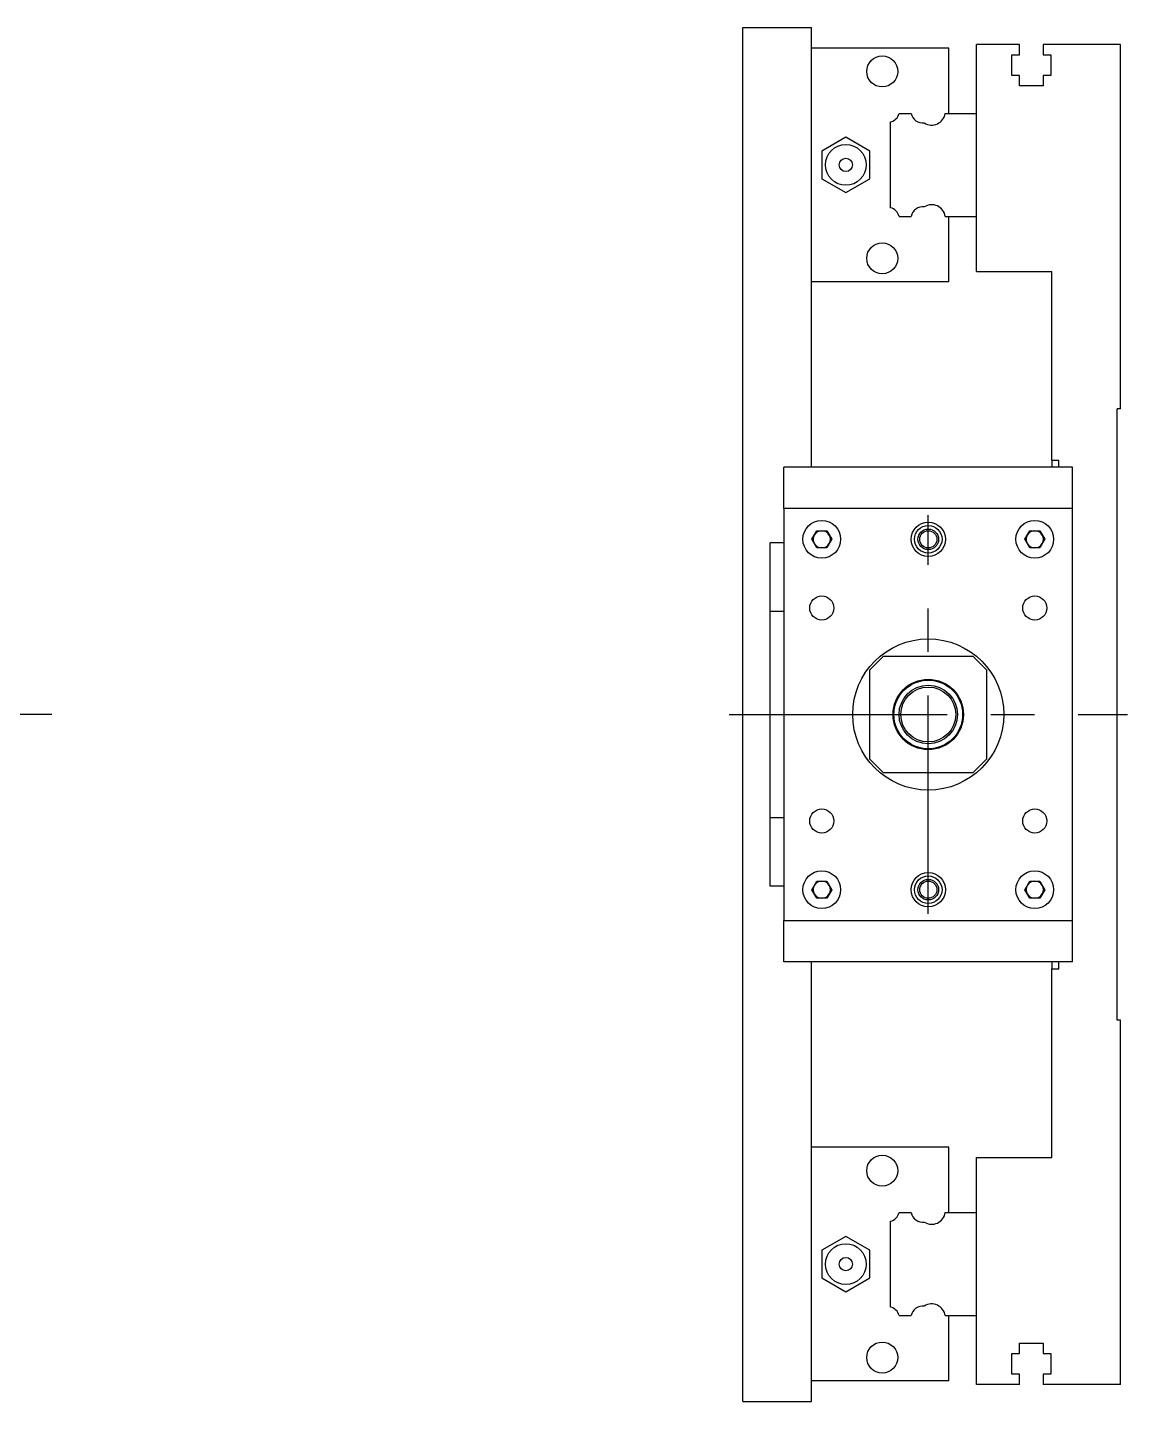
# Model space of a CAD drawing. Extents: x -10 to 960, y -261 to 102.
# Drawn here: x 799.8 to 959.9, y -100 to 100 of the extents above; entities that cross this region are included whole.
import ezdxf

# ---------------------------------------------------------------- set-up
doc = ezdxf.new("R2010")
doc.units = 0
doc.linetypes.add('CENTER', pattern=[50.8, 31.75, -6.35, 6.35, -6.35])
doc.layers.get('0').update_dxf_attribs({"linetype": 'CONTINUOUS'})
doc.layers.add('CENTER', color=1, linetype='CENTER')

msp = doc.modelspace()

# ---------------------------------------------------------------- linework, layer by layer
at = {"color": 7, "linetype": 'CONTINUOUS'}
for p, q in [((903.9, -100), (903.9, 100)), ((903.9, 100), (913.9, 100)), ((913.9, 36), (913.9, 100)), ((933.9, 97), (913.9, 97)), ((933.9, 87.5), (933.9, 97)), ((937.9, 87.5), (937.9, 97.5)), ((944.2, 97.5), (937.9, 97.5)), ((943.05, 96), (944.2, 96)), ((943.05, 93), (943.05, 96)), ((944.2, 96), (944.2, 97.5)), ((947.6, 97.5), (947.6, 96)), ((958.9, 97.5), (947.6, 97.5)), ((947.6, 96), (948.75, 96)), ((948.75, 96), (948.75, 93)), ((958.9, 44.5), (958.9, 97.5)), ((944.2, 93), (943.05, 93)), ((944.2, 91.5), (944.2, 93)), ((947.6, 93), (947.6, 91.5)), ((948.75, 93), (947.6, 93)), ((947.6, 91.5), (944.2, 91.5)), ((925.4, 73.752272), (925.4, 86.247728)), ((926.652272, 87.5), (928.42668, 87.5)), ((933.377372, 87.5), (937.9, 87.5)), ((937.9, 72.5), (937.9, 87.5)), ((937.9, 72.5), (937.9, 87.5)), ((918.89996, 84.041452), (915.39996, 82.020726)), ((922.399959, 82.020726), (918.89996, 84.041452)), ((915.39996, 82.020726), (915.399959, 77.979274)), ((922.399959, 77.979274), (922.399959, 82.020726)), ((915.399959, 77.979274), (918.89996, 75.958548)), ((918.89996, 75.958548), (922.399959, 77.979274)), ((926.652272, 72.5), (928.42668, 72.5)), ((933.377372, 72.5), (937.9, 72.5)), ((933.9, 63), (933.9, 72.5)), ((937.9, 64.5), (937.9, 72.5)), ((937.9, 64.5), (948.9, 64.5)), ((948.9, 37), (948.9, 64.5)), ((933.9, 63), (913.9, 63)), ((958.9, 44.5), (958.4, 44.5)), ((958.4, -44.5), (958.4, 44.5)), ((948.9, 37), (949.9, 37)), ((948.9, 37), (948.9, 36)), ((949.9, 36), (949.9, 37)), ((951.9, 36), (909.9, 36)), ((909.9, 30), (909.9, 36)), ((951.9, 30), (951.9, 36)), ((909.9, 30), (909.9, -30)), ((951.9, 30), (909.9, 30)), ((951.9, -30), (951.9, 30)), ((913.956624, 25.5), (914.678312, 26.75)), ((914.678312, 26.75), (916.121688, 26.75)), ((916.121688, 26.75), (916.843376, 25.5)), ((944.956624, 25.5), (945.678312, 26.75)), ((945.678312, 26.75), (947.121688, 26.75)), ((947.121688, 26.75), (947.843376, 25.5)), ((909.9, 25), (907.9, 25)), ((907.9, -25), (907.9, 25)), ((914.678312, 24.25), (913.956624, 25.5)), ((916.121688, 24.25), (914.678312, 24.25)), ((916.843376, 25.5), (916.121688, 24.25)), ((945.678312, 24.25), (944.956624, 25.5)), ((947.121688, 24.25), (945.678312, 24.25)), ((947.843376, 25.5), (947.121688, 24.25)), ((909.9, 15), (907.9, 15)), ((924.4, 8.5), (922.4, 6.5)), ((924.4, 8.5), (937.4, 8.5)), ((939.4, 6.5), (937.4, 8.5)), ((922.4, -6.5), (922.4, 6.5)), ((939.4, 6.5), (939.4, -6.5)), ((922.4, -6.5), (924.4, -8.5)), ((937.4, -8.5), (939.4, -6.5)), ((937.4, -8.5), (924.4, -8.5)), ((907.9, -15), (909.9, -15)), ((909.9, -25), (907.9, -25)), ((913.956624, -25.5), (914.678312, -24.25)), ((914.678312, -26.75), (913.956624, -25.5)), ((914.678312, -24.25), (916.121688, -24.25)), ((916.121688, -24.25), (916.843376, -25.5)), ((916.843376, -25.5), (916.121688, -26.75)), ((944.956624, -25.5), (945.678312, -24.25)), ((945.678312, -26.75), (944.956624, -25.5)), ((945.678312, -24.25), (947.121688, -24.25)), ((947.121688, -24.25), (947.843376, -25.5)), ((947.843376, -25.5), (947.121688, -26.75)), ((916.121688, -26.75), (914.678312, -26.75)), ((947.121688, -26.75), (945.678312, -26.75)), ((909.9, -30), (951.9, -30)), ((909.9, -36), (909.9, -30)), ((951.9, -36), (951.9, -30)), ((951.9, -36), (909.9, -36)), ((913.9, -100), (913.9, -36)), ((948.9, -36), (948.9, -37)), ((949.9, -37), (949.9, -36)), ((948.9, -64.5), (948.9, -37)), ((948.9, -37), (949.9, -37)), ((958.9, -44.5), (958.4, -44.5)), ((958.9, -97.5), (958.9, -44.5)), ((933.9, -63), (913.9, -63)), ((933.9, -72.5), (933.9, -63)), ((937.9, -72.5), (937.9, -64.5)), ((937.9, -64.5), (948.9, -64.5)), ((925.4, -86.247728), (925.4, -73.752272)), ((926.652272, -72.5), (928.42668, -72.5)), ((933.377372, -72.5), (937.9, -72.5)), ((937.9, -87.5), (937.9, -72.5)), ((937.9, -87.5), (937.9, -72.5)), ((918.89996, -75.958548), (915.39996, -77.979274)), ((922.399959, -77.979274), (918.89996, -75.958548)), ((915.39996, -77.979274), (915.399959, -82.020726)), ((922.399959, -82.020726), (922.399959, -77.979274)), ((915.399959, -82.020726), (918.89996, -84.041452)), ((918.89996, -84.041452), (922.399959, -82.020726)), ((926.652272, -87.5), (928.42668, -87.5)), ((933.377372, -87.5), (937.9, -87.5)), ((933.9, -97), (933.9, -87.5)), ((937.9, -97.5), (937.9, -87.5)), ((944.2, -91.5), (947.6, -91.5)), ((944.2, -93), (944.2, -91.5)), ((947.6, -91.5), (947.6, -93)), ((943.05, -93), (944.2, -93)), ((943.05, -96), (943.05, -93)), ((947.6, -93), (948.75, -93)), ((948.75, -93), (948.75, -96)), ((944.2, -96), (943.05, -96)), ((944.2, -97.5), (944.2, -96)), ((947.6, -96), (947.6, -97.5)), ((948.75, -96), (947.6, -96)), ((933.9, -97), (913.9, -97)), ((944.2, -97.5), (937.9, -97.5)), ((958.9, -97.5), (947.6, -97.5)), ((903.9, -100), (913.9, -100))]:
    msp.add_line(p, q, dxfattribs=at)
for centre, radius in [((924.199959, 93.6), 2.25), ((918.89996, 80), 2.97), ((918.89996, 80), 0.97), ((924.199959, 66.4), 2.25), ((915.4, 25.5), 2.75), ((946.4, 25.5), 2.75), ((930.9, 25.5), 2.5), ((930.9, 25.5), 2), ((930.9, 25.5), 1.25), ((915.4, 15.5), 1.75), ((946.4, 15.5), 1.75), ((930.9, 0), 11), ((930.9, 0), 5.125), ((930.9, 0), 5), ((930.9, 0), 4.25), ((930.9, 0), 4), ((915.4, -15.5), 1.75), ((946.4, -15.5), 1.75), ((915.4, -25.5), 2.75), ((930.9, -25.5), 2.5), ((930.9, -25.5), 2), ((946.4, -25.5), 2.75), ((930.9, -25.5), 1.25), ((924.199959, -66.4), 2.25), ((918.89996, -80), 2.97), ((918.89996, -80), 0.97), ((924.199959, -93.6), 2.25)]:
    msp.add_circle(centre, radius, dxfattribs=at)
at = {"color": 3, "linetype": 'CONTINUOUS'}
for centre in [(930.9, 25.5), (930.9, -25.5)]:
    msp.add_circle(centre, 1.5, dxfattribs=at)
at = {"color": 7, "linetype": 'CONTINUOUS'}
for centre, radius, start, end in [((925, 87.9), 1.7, 283.608961, 346.391039), ((930.1, 87.8), 1.7, 190.164249, 277.540197), ((931.4, 87.8), 2, 237.42103, 351.373073), ((931.4, 72.2), 2, 8.626927, 122.57897), ((925, 72.1), 1.7, 13.608961, 76.391039), ((930.1, 72.2), 1.7, 82.459803, 169.835751), ((915.4, 25.5), 1.25, 150, 180), ((915.4, 25.5), 1.25, 90, 150), ((915.4, 25.5), 1.25, 30, 90), ((915.4, 25.5), 1.25, 330, 30), ((946.4, 25.5), 1.25, 150, 180), ((946.4, 25.5), 1.25, 90, 150), ((946.4, 25.5), 1.25, 30, 90), ((946.4, 25.5), 1.25, 330, 30), ((915.4, 25.5), 1.25, 180, 210), ((915.4, 25.5), 1.25, 210, 270), ((915.4, 25.5), 1.25, 270, 330), ((946.4, 25.5), 1.25, 180, 210), ((946.4, 25.5), 1.25, 210, 270), ((946.4, 25.5), 1.25, 270, 330), ((915.4, -25.5), 1.25, 150, 180), ((915.4, -25.5), 1.25, 180, 210), ((915.4, -25.5), 1.25, 90, 150), ((915.4, -25.5), 1.25, 30, 90), ((915.4, -25.5), 1.25, 330, 30), ((946.4, -25.5), 1.25, 150, 180), ((946.4, -25.5), 1.25, 180, 210), ((946.4, -25.5), 1.25, 90, 150), ((946.4, -25.5), 1.25, 30, 90), ((946.4, -25.5), 1.25, 330, 30), ((915.4, -25.5), 1.25, 210, 270), ((915.4, -25.5), 1.25, 270, 330), ((946.4, -25.5), 1.25, 210, 270), ((946.4, -25.5), 1.25, 270, 330), ((925, -72.1), 1.7, 283.608961, 346.391039), ((930.1, -72.2), 1.7, 190.164249, 277.540197), ((931.4, -72.2), 2, 237.42103, 351.373073), ((931.4, -87.8), 2, 8.626927, 122.57897), ((925, -87.9), 1.7, 13.608961, 76.391039), ((930.1, -87.8), 1.7, 82.459803, 169.835751)]:
    msp.add_arc(centre, radius, start, end, dxfattribs=at)
at = {"layer": 'CENTER', "color": 1, "linetype": 'CENTER'}
for p, q in [((930.9, -29), (930.9, 29)), ((803.361871, 0), (-10.32213, 0)), ((901.9, 0), (959.9, 0))]:
    msp.add_line(p, q, dxfattribs=at)

doc.saveas('drawing.dxf')
